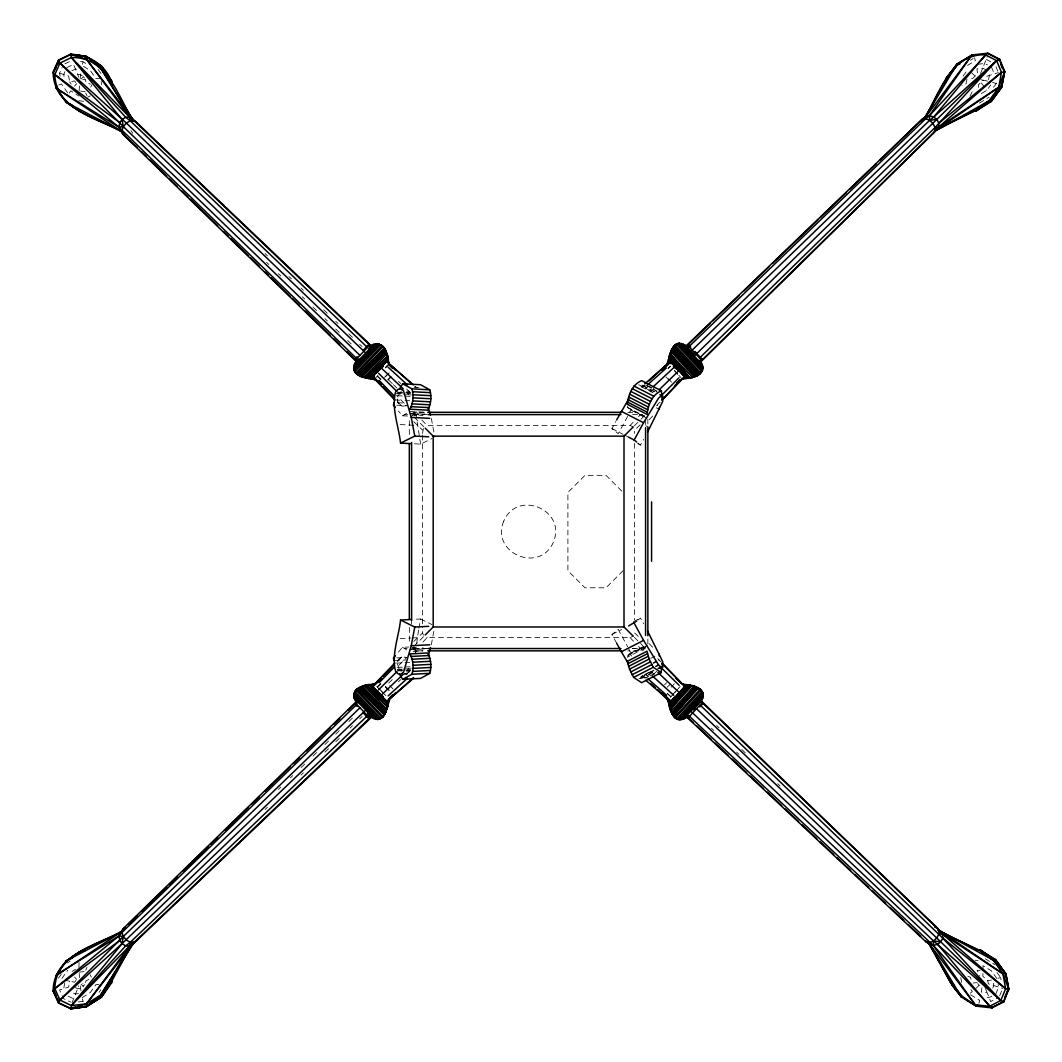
<?xml version="1.0" encoding="UTF-8"?>
<svg xmlns="http://www.w3.org/2000/svg" width="1062" height="1062" viewBox="0 0 1062 1062"><rect width="100%" height="100%" fill="white"/><g stroke="black" fill="none" stroke-linecap="round" stroke-linejoin="round"><path stroke-width="0.75" stroke-dasharray="5 3.75" d="M79.013 962.424L79 967.084L72.15 971.425M982.934 973.535L982.841 976.243L987.74 980.797L988.324 983.797L1002.701 988.39M79.159 90.934L79.491 85.544M415.441 652.373L418.561 629.912M80.128 78.787L81.15 71.114M64.702 983.04L63.72 988.695L64.941 991.417M65.194 980.213L69.654 981.235L68.632 987.089L59.565 989.943L63.441 998.585L70.61 1002.063M418.853 628.346L420.618 619L414.445 619.319M431.318 644.7L434.265 629.129M966.964 79.252L966.101 83.659L961.893 85.305M988.523 79.796L989.386 75.402L988.403 73.012M993.528 87.243L996.275 83.5L996.873 80.407M82.451 64.264L83.035 61.808L78.322 61.198M643.506 646.506L629.461 653.727L627.297 657.232L645.55 647.833M653.98 670.573L638.687 678.406L640.426 678.445L641.076 676.494L653.595 670.082M980.571 73.583L987.394 56.313M642.696 675.671L641.7 678.445L654.338 671.941M72.03 1002.754L78.774 985.868M422.57 433.415L423.472 427.959M992.784 988.005L993.766 985.629L993.196 982.682M995.771 994.112L998.625 987.182L998.081 984.328M999.674 995.744L1002.103 989.864M60.096 76.278L59.565 73.198L62.154 67.424M64.941 71.712L63.72 74.433L64.45 78.681M90.814 87.111L91.863 84.774M85.743 970.057L87.004 967.323M969.964 96.217L972.633 90.801L969.221 89.022M629.726 412.229L631.12 409.428M627.642 416.423L618.23 433.681L611.911 428.61L615.827 421.415M637.691 443.65L640.479 445.084L643.612 439.336M412.6 415.561L414.485 412.295L426.061 412.295L422.61 415.521L404.768 414.605L402.418 415.786L398.409 411.007M69.296 92.991L70.782 90.841L79 96.045M61.331 974.106L58.543 978.049L61.437 979.124L67.663 970.323M75.946 980.332L74.645 982.191L69.654 981.235M75.19 987.554L77.566 988.709L80.593 988.31L84.787 984.633M99.018 992.399L100.877 989.771M963.115 76.013L967.907 69.481M986.279 70.039L982.854 68.247L976.921 68.897L977.558 73.902L972.619 78.442L969.938 78.11M978.474 87.456L978.394 84.748L983.319 80.221L988.231 81.27M981.328 93.602L986.863 90.23L990.687 84.987M659.475 402.432L656.807 405.644L660.113 402.232M398.409 652.121L402.418 647.342L408.897 647.01M415.242 652.4L419.251 647.621M401.29 391.374L399.232 393.803L397.4 399.206L398.316 403.719L401.741 406.122L406.746 405.764L396.551 395.449M74.539 86.128L76.61 83.712M672.365 694.999L680.158 686.477M671.157 687.18L674.304 683.782M670.401 697.243L673.627 693.751M674.702 692.583L680.092 686.756M649.24 419.716L654.71 413.888M374.581 379.015L377.886 375.576M384.484 377.395L389.82 371.819M385.732 376.452L390.006 372.005M387.657 379.798L390.869 376.452M388.042 380.183L391.254 376.837M428.119 648.63L416.583 648.63L414.485 650.833L410.835 649.32M422.928 642.006L427.15 637.585L630.045 637.585L633.284 636.244M421.866 420.021L427.15 425.543L630.045 425.543L634.266 421.123M638.488 416.716L640.612 414.499L644.183 415.985M397.307 661.599L401.741 657.006L406.746 657.365L396.551 667.679M413.742 646.426L424.03 636.125L427.15 637.585M634.306 425.862L640.028 420.14M640.904 419.251L644.594 415.561L645.577 416.131M623.062 570.719L606.004 587.777L584.963 587.777L567.904 570.719L567.904 492.41L584.963 475.351L606.004 475.351L623.062 492.41M81.15 78.96L83.486 76.65L84.787 78.495M388.798 682.985L392.29 679.587M975.659 988.642L979.098 985.324L981.992 987.116L981.341 992.134L987.248 992.784L990.66 1001.612L999.063 997.205M377.183 686.915L380.634 683.596M377.501 687.101L380.953 683.782M278.403 789.411L280.793 787.115M290.351 777.902L292.74 775.605M301.09 767.547L304.675 764.082M313.024 756.025L316.609 752.573M324.959 744.515L328.543 741.064M335.711 734.161L340.477 729.554M348.84 721.496L352.425 718.045M413.742 641.461L422.57 633.005L422.57 626.407M640.134 424.84L634.625 430.123L634.625 433.415M265.075 809.536L267.465 807.239M300.984 775.114L303.374 772.817M324.919 752.161L328.516 748.723M335.698 741.847L339.282 738.395M350.062 728.067L352.451 725.784M359.633 718.894L362.023 716.598M668.011 368.275L670.321 366.085M668.131 368.567L670.441 366.377M653.249 674.569L656.701 671.29M664.56 684.764L666.71 682.72M667.175 687.207L670.573 683.981M650.488 391.918L654.019 388.599M398.383 681.817L400.746 679.6M406.653 674.065L410.197 670.746M645.537 388.878L647.913 386.714M641.966 387.192L644.342 385.081M616.61 643.147L611.911 634.518L618.23 629.447L627.642 646.705M637.943 620.075L640.479 618.044L643.612 623.792M970.283 993.156L972.341 991.55L969.487 987.62M404.768 414.605L406.653 413.237M401.741 657.006L398.316 659.409L397.4 663.923L399.232 669.339L401.29 671.755M67.264 962.995L69.999 961.256M82.159 997.643L90.376 992.426L95.965 984.514L100.611 984.62M78.322 1001.931L83.035 1001.32L85.65 999.661M970.376 60.229L973.137 58.556M967.469 65.472L975.381 60.627L974.518 57.706M979.443 103.08L989.094 97.186M645.577 647.01L642.709 650.833L627.828 650.833M991.802 996.183L989.16 997.563L986.306 997.258M628.385 654.617L643.837 646.665M627.708 655.719L647.369 645.603M650.674 658.374L654.882 656.21M644.103 674.954L652.533 670.613M645.669 678.034L648.484 676.587M649.878 675.857L656.9 672.246M633.523 621.615L640.479 618.044M611.911 634.518L621.642 629.527M640.426 678.445L654.325 671.317M414.445 443.81L420.618 444.128L432.008 438.513M64.875 63.853L70.61 61.078M66.773 67.636L73.517 64.37L78.774 77.26M71.897 70.796L75.375 69.11L78.362 69.495M87.642 97.173L90.336 95.859M410.835 413.808L414.485 412.295L416.583 414.499L414.207 415.494M644.183 647.143L640.612 648.63L632.368 648.63M88.916 979.536L85.969 980.717L85.451 983.704L82.717 983.359M986.651 76.305L998.399 72.654M998.187 978.275L1000.616 977.531L1001.506 982.191M987.74 980.797L991.417 980M59.565 73.198L68.632 76.039L69.654 81.893L74.645 80.938L75.946 82.796M642.245 386.09L645.324 385.692M79.159 972.195L85.119 971.425M78.362 993.634L75.375 994.019L71.897 992.333M82.717 79.769L85.451 79.424L85.969 82.411L90.389 84.177M973.071 983.054L977.08 982.562M977.624 64.251L984.806 63.481L987.448 64.862M400.108 638.567L410.914 638.01M412.454 637.93L417.087 637.691M402.418 647.342L404.768 648.524L417.751 647.86M409.892 649.732L424.481 648.975L426.194 650.794M413.224 651.457L422.955 650.953M396.63 657.922L406.361 657.431M394.321 660.591L405.671 660.006M396.511 663.113L403.533 662.728M405.073 662.648L409.706 662.409M397.321 667.414L403.494 667.095M405.034 667.016L411.22 666.697M408.127 668.343L411.22 668.184M397.135 669.392L401.994 669.14M403.626 669.06L411.724 668.635M397.321 670.188L405.418 669.777M407.051 669.684L410.29 669.525M397.653 670.932L404.131 670.6M405.764 670.507L410.622 670.268M406.454 670.918L409.547 670.759M406.64 672.007L409.733 671.848M404.317 673.56L407.396 673.401M404.118 673.972L407.211 673.812M404.436 674.131L407.675 673.958M100.611 78.508L95.965 78.615L90.376 70.703L83.526 66.348M627.828 412.295L637.758 412.295M413.158 414.592L428.119 414.499M632.487 414.592L642.391 414.592M413.158 648.537L427.999 648.537M632.487 648.537L645.125 648.085L642.709 650.833L638.488 646.426M422.756 650.833L414.485 650.833L412.6 647.568M414.14 387.364L419.012 387.617M406.64 391.121L409.733 391.281M406.454 392.21L409.547 392.369M397.653 392.197L404.131 392.528M405.764 392.621L413.861 393.033M397.321 392.94L405.418 393.352M407.051 393.444L410.29 393.604M395.515 393.657L401.994 393.989M403.613 394.068L411.724 394.493M408.127 394.785L411.22 394.945M397.321 395.714L403.494 396.033M405.034 396.113L411.22 396.431M394.878 399.923L403.533 400.401M405.073 400.48L409.706 400.719M397.56 402.71L405.671 403.122M396.63 405.206L406.361 405.697M409.985 411.498L426.194 412.348M409.892 413.397L424.481 414.153M402.418 415.786L408.897 416.118M400.108 424.561L413.994 425.278M975.049 960.207L978.168 960.552M980.067 970.509L977.106 970.19L979.828 975.925M80.646 91.12L85.119 91.704M79.013 100.704L83.725 101.315M77.566 74.42L80.593 74.818L83.486 76.65M642.218 677.237L646.798 677.848M980.677 79.743L983.319 80.221M992.612 82.371L996.275 83.5M967.787 976.243L970.588 977.345L971.438 981.753M648.205 386.037L652.201 387.67M630.045 425.543L633.284 426.884M413.012 647.143L416.583 648.63M68.114 996.143L73.517 998.758M420.618 619L432.008 624.615M647.116 386.01L657.006 391.082M654.391 391.36L641.687 384.856L642.616 387.603M654.325 391.812L640.426 384.683L641.076 386.634L653.595 393.046M638.687 384.723L653.98 392.555M656.263 407.768L659.077 409.215M627.39 406.122L627.775 407.622L644.727 416.317M627.775 407.622L646.798 418.123M643.599 416.822L628.425 408.711M645.723 425.689L649.891 427.827M611.911 428.61L623.036 434.305M624.416 435.022L628.598 437.159M986.332 59.445L991.948 62.379M985.231 958.774L994.842 964.681M970.562 994.762L979.748 1000.417L978.859 1003.364L976.111 1001.678M83.035 61.808L85.65 63.468M414.738 386.382L417.021 387.988L414.658 385.878M422.61 647.608L424.481 648.975M404.768 648.524L406.653 649.891M637.943 443.053L640.479 445.084M642.019 676.082L644.435 678.18M645.683 674.357L648.085 676.507M650.674 671.277L654.258 674.582M667.454 693.393L670.958 696.672M667.294 693.698L670.812 696.977M398.383 381.324L400.746 383.528M406.653 389.064L410.197 392.382M711.381 728.174L713.783 730.457M736.603 752.095L739.006 754.365M653.356 388.772L656.82 392.051M716.624 725.465L719.027 727.749M741.767 749.453L745.365 752.878M777.689 783.716L780.092 785.999M413.742 421.667L422.57 430.123M634.625 633.005L640.134 638.289M265.075 253.592L267.465 255.889M289.01 276.545L291.413 278.828M300.984 288.014L303.374 290.311M323.724 309.812L328.516 314.405M335.698 321.282L338.088 323.578M348.854 333.906L352.451 337.344M359.633 344.234L362.023 346.531M266.469 262.208L268.859 264.504M278.403 273.717L280.793 276.014M302.285 296.736L304.675 299.046M313.024 307.104L316.609 310.555M324.959 318.613L327.348 320.91M335.711 328.968L340.477 333.574M347.646 340.477L352.425 345.084M377.501 376.028L380.953 379.346M377.183 376.213L380.634 379.532M971.212 72.389L974.637 75.681M388.798 380.143L392.29 383.541M393.444 384.67L396.922 388.068M81.15 984.182L83.486 986.479M414.1 417.074L424.03 427.004M634.306 637.266L646.36 649.32M661.268 662.157L656.794 657.63L659.409 660.869M378.922 688.521L385.811 695.623M397.307 401.529L401.741 406.122M389.794 685.561L393.006 688.906M385.732 686.676L390.006 691.123M385.546 686.848L389.82 691.309L385.479 686.902M376.784 686.41L380.077 689.849M381.178 690.99L386.674 696.725M649.134 643.612L654.67 649.413M630.045 637.585L634.266 642.006M629.461 653.727L631.678 656.05M674.476 370.585L677.715 374.076M678.804 375.244L680.954 377.581M668.463 378.789L671.609 382.187M666.06 376.97L669.206 380.369M674.357 370.598L677.702 374.249M74.539 977L76.61 979.416M416.238 411.923L419.251 415.507M981.301 82.969L986.863 90.23M977.757 983.492L979.098 985.324M996.979 972.526L1000.616 977.531M996.979 978.646L991.271 970.787L983.014 965.703L983.014 969.553M98.089 69.415L101.806 74.672M69.654 81.893L71.194 84.071M67.663 92.806L61.437 83.991L58.543 85.079L60.401 87.708M130.931 130.546L132.777 133.268M628.346 648.099L631.824 655.108M85.743 93.071L87.004 95.806M90.283 974.85L91.332 977.186M984.992 987.434L987.248 992.784M995.97 66.787L997.789 71.181M991.417 66.933L994.284 73.849M422.57 633.005L423.472 635.169M82.451 998.877L83.035 1001.32M960.778 977.744L961.681 982.403M431.318 418.428L434.849 437.119M420.618 444.128L415.441 410.755M101.142 81.601L101.686 84.681M80.964 990.78L80.128 984.341M79.238 973.549L79.491 977.584M647.86 419.105L647.86 424.057M647.86 639.072L647.86 644.023M645.656 419.556L645.656 426.141M634.625 443.319L634.625 619.81M422.57 435.062L422.57 624.761M411.538 620.513L411.618 623.912M409.335 420.751L409.335 438.951M409.335 627.483L409.335 642.377M503.693 521.256C490.511 553.461 540.04 573.984 553.501 541.872C566.683 509.667 517.154 489.144 503.693 521.256"/><path stroke-width="1.5" d="M700.893 361.704L933.047 133.6L935.025 131.223L935.025 127.533L933.06 123.537L929.648 120.298L925.706 118.692L922.281 119.13L685.521 346.491M123.285 132.644C97.439 117.909 53.671 109.267 53.1 72.083L58.476 60.083L70.397 54.308L86.5 56.485L86.487 59.286L129.577 117.099L136.494 122.342L372.43 346.836M686.105 716.492L926.276 942.14L929.662 942.591L933.578 940.972L936.989 937.733L938.967 933.724L938.994 930.033L937.056 927.644L700.336 700.097M402.697 679.322L411.95 674.251C413.901 667.547 413.251 660.046 409.852 653.913L427.694 652.997C431.092 659.13 431.73 666.631 429.778 673.335L420.539 678.406L402.697 679.322L399.577 674.383M663.139 694.508C671.874 699.181 667.294 720.102 681.631 719.744L703.309 696.287L701.478 690.831L698.849 688.481L692.557 685.972L684.499 685.149L682.388 684.047L694.402 686.132L700.973 690.114L702.898 692.862L703.309 696.287L700.96 702.327L699.898 701.132M992.213 1006.895L992.2 1007.931L976.217 1006.152L961.375 997.006L950.795 982.921L949.667 978.487C952.747 991.908 966.075 998.864 976.217 1006.152L977.956 1005.342M688.468 347.101L925.706 118.692L925.745 116.86L946.507 78.057L957.035 64.078L971.956 54.958L973.628 55.742M879.787 160.442L922.281 119.13L925.745 116.86L929.369 115.731L933.724 117.019L936.857 119.382L938.795 123.165L938.702 127.015L933.047 133.6M380.236 384.032C375.005 375.975 363.921 380.528 357.39 374.302C351.695 372.55 354.018 360.496 357.111 361.77M661.387 390.763C652.002 394.692 648.085 404.967 647.077 414.392L627.297 404.264C628.319 394.825 632.235 384.563 641.607 380.634L661.387 390.763L662.13 399.086M392.688 694.96C385.559 701.451 388.055 726.381 371.819 717.381L371.899 716.093L370.08 716.731M686.49 348.349L684.366 346.053L685.149 345.349L686.065 346.026L685.614 346.995L686.769 345.947L685.07 346.65L685.149 345.349C668.117 335.897 671.635 364.346 662.914 368.7M402.697 383.807L420.539 384.723L429.778 389.794C431.73 396.498 431.092 403.998 427.694 410.144L409.852 409.215C413.251 403.082 413.901 395.582 411.95 388.878L402.697 383.807L399.577 388.758M671.104 363.788L668.914 361.412L668.011 363.602L662.648 368.939C671.954 364.014 667.573 351.641 675.02 345.309L700.681 372.988C694.402 380.634 682.348 375.43 676.547 383.422L680.41 379.957L678.445 381.683M661.36 668.33L661.241 672.578L641.581 682.693L633.642 677.397L629.5 669.179L627.337 661.321L647.01 651.192L649.161 659.064L653.316 667.281L661.241 672.578M972.765 54.812L957.035 64.078L924.245 118.798M356.434 702.009C347.845 692.902 362.275 682.707 372.35 684.897L376.399 682.786L380.236 679.096M701.809 371.647L676.414 344.247L674.463 345.8L677.848 343.544L702.566 370.226L699.247 374.262L701.809 371.647L702.978 368.594L702.327 364.757L700.19 360.974M659.077 409.215L659.462 407.038M121.811 931.215C96.23 945.525 53.551 954.486 53.1 991.045L58.476 1003.046L70.849 1008.621L71.38 1005.581L122.011 943.667L364.93 710.876M56.06 995.373L54.149 991.138L53.1 991.045L54.826 988.576C55.636 954.247 95.846 945.525 120.205 932.516L121.971 932.489L356.035 705.128M700.429 689.623L702.898 692.862L702.672 695.69M112.625 976.854L111.537 983L101.328 997.258L86.5 1006.643L70.397 1008.82L86.5 1006.643L101.328 997.258L111.444 981.62L133.254 941.914M368.448 714.726L130.254 942.313L129.577 946.03L86.487 1003.842L70.849 1008.621L58.702 1002.727L53.219 990.501M370.08 346.398C375.43 340.995 385.28 345.044 386.143 352.239L362.5 376.731L372.35 378.245L376.399 380.355M924.285 118.333C939.193 94.345 950.278 53.485 985.456 54.799L996.634 60.64L1001.466 72.322L998.771 87.257L989.12 100.784L976.23 110.833L971.557 111.351M400.56 620.035C398.754 636.802 391.201 654.829 395.648 671.476L398.131 673.879L401.038 674.131L403.56 672.166L411.246 645.736L414.777 627.045L400.56 620.035L411.366 619.478M971.757 111.112L976.23 110.833L991.191 101.567L1001.532 87.403L1004.692 71.486L999.647 59.273L987.965 53.18L971.956 54.958L925.745 116.86L920.303 121.506M700.947 361.12L935.025 131.223L989.12 100.784L991.191 101.567L1001.745 86.54L1004.692 71.486L1003.709 71.446M112.386 976.96L111.537 983L110.036 983.677M372.43 716.292L136.494 940.786L133.958 942.565L130.254 942.313L126.365 940.082L123.325 936.498L121.971 932.489L122.648 929.157L356.872 701.079M945.432 82.796L946.401 78.15L957.035 64.078M379.917 718.576L375.855 719.372L353.739 696.314L354.296 693.911L353.686 694.521L377.647 719.492L382.639 716.863M136.494 122.342L129.577 117.099L125.701 117.271L122.011 119.462L119.847 122.714L118.825 127.121L122.648 133.971L356.872 362.062M112.532 977.133L111.444 981.62L100.638 995.121L86.5 1006.643L70.849 1008.621M381.377 717.859C388.387 713.12 385.878 703.283 390.285 697.256M945.26 82.57L946.401 78.15L956.172 66.163M945.339 82.504L946.401 78.15L949.826 75.097M428.411 655.334L430.482 647.74M83.832 950.862L80.553 951.366L85.079 950.49L80.685 951.3L65.924 960.977L55.689 976.058L120.205 932.516L125.183 927.378L123.192 929.436M659.887 668.463L662.675 667.042L662.715 661.679L647.541 630.987M137.038 147.286L122.648 133.971L121.971 130.639L123.325 126.63L126.365 123.046L130.254 120.816L133.958 120.564L371.74 346.955M394.321 402.538L393.391 405.034L395.396 407.423M673.64 346.65L674.211 346.146L699.818 373.758L697.137 375.669L673.268 347.327L698.584 374.634L695.663 376.107L671.436 349.876L675.02 345.309M975.938 949.68L980.584 950.198L993.368 960.287L1002.953 973.841L1005.621 988.788L1000.789 1000.484L989.638 1006.325L975.155 1004.758L928.294 942.432M1004.971 996.82L1007.944 989.625L1008.9 989.598L1005.741 973.668L995.466 959.49L980.584 950.198L976.204 949.826M356.035 358L118.825 127.121L54.826 74.552L53.219 72.628L58.702 60.401L70.849 54.507C89.248 53.857 107.992 66.76 112.36 84.734M56.06 67.756L53.219 72.628M57.321 64.928L59.22 60.693L58.476 60.083L59.976 63.083L123.325 126.63L360.058 355.465M121.971 130.639L120.205 130.613C95.846 117.603 55.636 108.882 54.826 74.552L59.976 63.083L71.38 57.547C106.731 56.273 118.559 96.748 133.254 121.214M353.686 694.521L356.513 689.623L354.854 691.481L380.727 718.443M372.457 684.207L364.425 685.84L386.714 709.204L387.829 706.814L364.425 685.84L360.695 687.087L385.466 712.496L384.709 713.996L358.08 688.468L355.982 690.127L382.108 717.381L383.462 716.027L382.917 716.545L356.845 689.344L355.982 690.127M357.39 688.826L356.845 689.344L359.195 687.818L385.466 712.496L386.449 711.049L362.5 686.397L366.682 684.857M360.058 707.677L123.325 936.498L59.976 1000.059L58.476 1003.046L59.22 1002.435L57.321 998.2M926.276 942.14L933.352 945.525L937.693 944.237L940.813 941.888L942.764 938.078L942.698 934.215L937.056 927.644L934.799 927.338M701.942 370.824L700.681 372.988M616.61 419.981L628.916 398.648M636.682 442.031L634.16 440.013L643.572 422.756L658.573 398.131L660.936 396.126L662.675 396.086L662.715 401.449L647.541 432.141M672.565 348.416L695.663 376.107L692.052 377.647L697.203 375.417L672.127 348.694M670.972 351.655L694.044 376.691L671.755 349.889L669.83 353.593L692.331 377.169L689.862 378.138L670.308 353.553L669.193 355.73L689.955 377.634L692.331 377.169M126.325 953.105L100.638 995.121L86.487 1003.842L71.38 1005.581L59.976 1000.059L54.826 988.576L118.825 936.02L121.971 932.489M128.037 950.304L130.613 946.096M371.74 716.173L133.958 942.565L100.638 995.121L101.328 997.258L108.284 986.386M379.28 719.147L354.097 692.902L355.478 690.858L354.854 691.481M685.919 347.606L688.68 344.699L690.778 346.969M699.566 362.315L702.327 359.421L694.986 351.495M663.577 368.049L662.648 368.939M970.907 56.379L929.369 115.731L925.706 118.692M101.952 995.094L100.16 997.643L85.65 1006.842L84.814 1006.019M104.647 991.297L106.439 988.749M952.601 71.313L956.291 66.282M976.23 110.833L991.603 100.386L1001.532 87.403L1004.506 71.964L999.369 59.512L987.448 53.286L929.369 115.731L929.648 120.298L692.052 350.208M136.494 940.786L132.617 944.078L86.487 1003.842L86.5 1006.643M383.847 715.35L384.975 713.956L359.195 687.818L358.08 688.468L384.245 715.045L382.917 716.545M680.702 693.526L682.747 691.004M674.397 697.336L668.662 703.495L672.034 713.279L675.339 717.832L700.973 690.114L699.539 688.84L700.084 689.344L674.516 716.996L675.339 717.832M998.957 59.95L999.647 59.273L996.634 60.64L936.857 119.382L929.648 120.298L933.724 117.019L985.456 54.799M700.084 689.344L698.517 688.11L673.162 715.536L672.843 714.739L695.902 687.021L697.442 687.711L673.56 715.828L674.516 716.996L673.958 716.505M395.396 655.705L393.391 658.095L394.321 660.591M379.174 369.921L381.019 367.731M390.205 697.482L392.953 694.734L388.878 699.008L387.856 702.832L368.886 684.486L366.43 685.402L387.311 706.867L388.294 704.597L366.43 685.402M699.765 357.828L935.025 127.533L996.634 60.64L933.724 117.019M935.025 131.223L938.702 127.015L1001.466 72.322L1004.506 71.964L998.771 87.257L936.525 129.896L974.916 110.7L989.12 100.784L1001.532 87.403L998.771 87.257L938.702 127.015L935.025 127.533M1005.21 975.434L1005.993 974.531L995.466 959.49L993.368 960.287L937.799 929.662M357.244 701.079L356.447 701.982L357.111 701.358M936.857 119.382L695.013 355.292L690.871 351.363M672.419 714.461L697.389 687.446L698.849 688.481M678.963 694.362L682.295 690.725M671.237 711.513L670.095 709.575L692.291 685.494L694.269 686.45L672.034 713.279L670.892 711.593L694.402 686.132L695.902 687.021L671.728 713.279L672.843 714.739M679.056 693.871L682.189 690.473M676.746 718.881L674.795 717.328L676.746 718.881L702.115 691.442M678.206 719.571L676.082 718.31L678.206 719.571L702.898 692.862M703.336 694.482L679.839 719.89L679.202 719.332M702.752 698.292L683.556 719.054L680.968 719.173L682.853 718.416L683.556 719.054L687.34 717.062L685.561 716.399L685.627 717.7L687.791 715.416L685.627 717.7M693.048 709.668L701.544 700.482L700.256 700.495L700.774 701.703M689.318 718.27L688.495 717.408L702.115 702.672L700.004 700.721M699.792 706.947L702.938 703.535L702.115 702.672M698.584 374.634L699.818 373.758M355.584 362.673L358.81 359.235L355.584 362.673L356.341 363.403M55.689 87.071L65.924 102.151L120.205 130.613L55.861 87.907L56.591 86.115M355.982 373.001L356.845 373.784L382.917 346.597L383.462 347.115L382.108 345.747L355.982 373.001L358.08 374.66L384.709 349.132L386.714 353.925L364.425 377.302L368.886 378.643L388.294 358.531C387.019 352.717 384.032 343.477 376.506 344.353L375.855 343.756L353.739 366.815L354.296 369.218L353.686 368.607L377.647 343.637L382.639 346.265M357.018 356.739L354.881 358.969L357.775 361.784M363.43 350.062L368.779 344.5L371.66 347.301M355.69 359.792L369.589 345.309M368.567 349.132L371.819 345.747L372.576 346.477M380.727 344.685L354.854 371.647L356.513 373.505L354.097 370.226L379.28 343.982M382.917 346.597L384.245 348.084L358.08 374.66L356.845 373.784L357.39 374.302M374.594 375.908L372.35 378.245L370.665 378.829L369.045 378.072L387.856 360.297L390.285 365.872L392.688 368.169M385.586 367.558L389.25 363.961L388.015 361.916L387.218 354.15L386.143 352.239L360.722 376.346L364.425 377.302L387.829 356.314L386.714 353.925M394.878 663.007L376.519 682.123L378.563 680.689M382.904 676.521L393.989 665.051M661.772 400.069L681.273 379.997L662.316 399.949M366.43 377.727L387.311 356.261L388.546 360.244L387.723 358.744L366.682 378.271M379.121 682.667L393.975 667.44M357.775 701.345L354.881 704.159L357.018 706.389M371.66 715.828L368.779 718.642L363.43 713.067M660.617 396.299L678.976 377.833M425.172 634.983L433.19 626.978L433.19 436.15L425.172 428.145M433.19 436.15L624.005 436.15L633.164 427.004M84.814 57.109L85.65 56.286L101.328 65.871L111.444 81.508L112.532 85.995M378.497 689.888L396.936 671.622M128.741 923.913L137.038 915.842M141.777 911.223L166.681 886.996M169.044 884.686L177.354 876.615M183.275 870.84L208.179 846.613M210.541 844.303L217.657 837.374M224.772 830.457L248.481 807.385M252.039 803.921L259.155 796.991M265.088 791.23L289.979 767.003M293.537 763.538L299.471 757.764M306.586 750.847L330.295 727.762M333.853 724.311L339.787 718.536M348.084 710.465L356.381 702.38M659.144 389.807L677.715 371.806M376.054 682.946L379.984 679.335L374.581 684.114L369.045 685.056L387.723 704.385L388.546 702.885L370.678 684.977L383.395 696.884M686.689 345.96L710.531 323.047M712.921 320.764L739.139 295.568M743.904 290.988L768.941 266.934M772.512 263.509L817.806 219.993M820.183 217.697L846.414 192.501M849.985 189.076L876.203 163.88M356.195 702.247L357.35 701.119M381.577 678.459L372.576 687.087L386.462 701.57L395.462 692.942M379.997 679.348L379.068 680.224M374.594 718.045L373.917 718.695L354.336 698.292L355.027 697.641M355.584 700.455L357.748 702.712L355.584 700.455L356.341 699.725M370.665 716.545L371.819 717.381L372.576 716.651M382.187 694.269L403.334 674.184M693.406 709.721L695.477 707.757M686.769 345.947L685.84 346.823M702.354 369.178L702.925 366.775L681.22 343.345M372.988 375.988L370.678 378.152L387.856 360.297L390.285 365.872M375.298 373.824L383.395 366.244M653.382 386.568L673.56 367.85M661.958 370.253L671.118 361.797L684.751 376.506L674.463 386.024M700.203 361.372L702.327 359.421M388.148 695.889L407.383 678.299M59.976 1000.059L122.011 943.667L123.325 936.498L118.825 936.02L57.308 974.239M646.864 385.493L666.312 368.063M413.596 677.543L390.232 698.398L413.463 678.299M682.401 344.659L683.105 344.022L702.327 364.757L701.624 365.394M700.309 363.257L701.093 362.554L698.969 360.27M649.108 380.86L665.808 365.328L644.727 383.9M676.414 344.247L675.737 344.818L679.454 343.212L702.978 368.594M679.454 343.212L677.184 344.101L677.848 343.544M938.795 123.165L1001.466 72.322M628.598 625.969L636.682 621.097M133.958 942.565L129.577 946.03L71.38 1005.581L125.701 945.857L130.254 942.313M54.826 988.576L119.847 940.414L118.825 936.02L120.205 932.516L65.924 960.977M376.399 682.786L372.35 684.897M69.349 959.398L80.685 951.3M680.198 380.037L684.286 378.006L689.955 377.634L687.632 378.47L669.764 355.518L668.702 357.921L687.472 377.899L685.906 378.616L669.272 358.12L668.41 359.686L685.906 377.939L682.043 378.736M119.143 933.179L121.904 931.387M132.617 944.078L129.577 946.03L125.701 945.857L122.011 943.667L119.847 940.414M69.521 959.583L72.163 957.911M376.506 344.353L377.647 343.637M976.96 109.333L979.629 107.7M982.284 106.081L991.603 100.386M688.986 715.907L933.352 945.525L991.656 1007.825L1003.537 1001.599L1008.688 989.134L1005.993 974.531M627.788 663.777L647.462 653.661M628.518 666.418L648.178 656.303M629.5 669.179L649.161 659.064M630.709 671.98L650.369 661.865M632.102 674.755L651.763 664.626M633.642 677.397L653.316 667.281M616.61 643.147L621.323 651.776L643.572 640.373L658.573 664.998L660.936 667.002L662.675 667.042M653.449 662.98L656.236 661.56M655.798 666.432L658.573 664.998M658.148 668.436L660.936 667.002M414.777 436.084L411.246 417.393L403.56 390.962L401.038 388.997L398.131 389.25L395.648 391.652C391.201 408.299 398.754 426.34 400.56 443.093L414.777 436.084L428.676 436.801M935.715 129.657L974.916 110.7L971.863 111.231M386.714 709.204L386.143 710.89L360.695 687.087L359.195 687.818L362.5 686.397M72.043 1007.679L75.229 1007.254M668.914 361.412L668.21 361.465L669.1 359.752L671.131 362.182M414.777 627.045L428.676 626.328M411.246 645.736L429.765 644.78M411.1 656.449L428.942 655.519M412.069 659.236L429.898 658.321M412.706 662.21L430.548 661.294M413.025 665.29L430.867 664.361M412.999 668.37L430.84 667.454M412.64 671.396L430.482 670.467M411.95 674.251L429.778 673.335M427.707 412.295L621.217 412.295M427.999 414.592L620.951 414.592M433.19 626.978L624.005 626.978L633.164 636.125M427.999 648.537L620.951 648.537M427.707 650.833L621.217 650.833M699.778 362.527L701.093 362.554M411.95 388.878L429.778 389.794M412.64 391.732L430.482 392.661M412.999 394.759L430.84 395.675M413.025 397.838L430.867 398.768M412.706 400.918L430.548 401.834M412.069 403.892L429.898 404.808M411.1 406.68L428.942 407.609M411.246 417.393L429.765 418.348M400.56 443.093L411.366 443.65M700.27 705.181L942.764 938.078L1005.621 988.788L1008.688 989.134L1003.856 1001.824L991.656 1007.825M1003.192 1001.147L1003.856 1001.824L1000.789 1000.484L940.813 941.888L933.578 940.972L691.335 711.686M938.967 933.724L942.698 934.215L1002.953 973.841L1008.688 989.134L1005.741 973.668L995.904 960.659L980.584 950.198M70.45 55.251L70.397 54.308L86.5 56.485L100.16 65.486L101.952 68.034M958.136 63.76L959.849 64.171M950.795 982.921L961.375 997.006L962.491 997.324L950.795 982.921L952.415 983.439L954.247 985.961M70.397 54.308L86.487 59.286L133.958 120.564M938.118 930.538L979.23 950.357L993.368 960.287L1005.741 973.668L1002.953 973.841L938.994 930.033L700.296 700.694M362.5 376.731L358.08 374.66L360.695 376.041L385.466 350.633L359.195 375.311L384.975 349.172L383.847 347.778M692.557 685.972L690.088 685.003L670.56 709.615L669.445 707.438L690.181 685.521L687.857 684.685L670.016 707.65L668.954 705.248L687.685 685.242L686.132 684.539L669.511 705.062C670.215 698.597 655.971 685.614 669.153 701.77L668.463 701.703L669.339 703.429L686.118 685.202L682.388 684.047M80.553 111.762L69.349 103.731M110.036 79.464L111.537 80.128L112.386 86.168M939.804 931.547L979.23 950.357M659.887 394.666L662.675 396.086M633.815 385.997L653.595 396.139M632.275 388.652L652.055 398.781M630.881 391.413L650.661 401.555M629.686 394.214L649.453 404.356M628.691 396.976L648.47 407.104M627.961 399.617L647.727 409.746M627.483 402.073L647.262 412.202M621.323 411.352L643.572 422.756M628.598 437.159L634.16 440.013M987.965 955.76L995.904 960.659M963.818 998.134L977.053 1006.285M57.308 88.889L118.825 127.121L123.325 126.63L122.011 119.462L71.38 57.547L70.849 54.507M376.506 718.775L377.647 719.492M69.521 103.545L72.163 105.218M119.143 129.949L121.904 131.741M65.924 102.151L80.685 111.829M378.563 382.439L376.519 381.006L394.878 400.122M54.826 74.552L119.847 122.714M130.254 120.816L125.701 117.271L71.38 57.547L129.577 117.099L130.254 120.816L367.253 347.261M686.132 716.04L687.074 716.77M942.764 938.078L1000.789 1000.484L933.578 940.972L933.352 945.525L975.155 1004.758M379.134 382.957L374.581 379.015L372.35 378.245L372.457 378.922M86.5 56.485L100.638 68.008L132.617 119.05M684.366 346.053L685.07 346.65M925.427 940.666L929.768 944.383L961.375 997.006M645.802 680.317L666.113 697.827L657.723 689.689M650.475 683.41L655.307 687.592M1005.621 988.788L942.698 934.215L938.994 930.033M648.032 678.923L666.524 695.132M413.463 384.829L390.232 364.731L412.375 384.484M652.095 675.671L673.773 695.331M59.976 63.083L126.365 123.046L364.93 352.252M388.148 367.24L407.383 384.829M376.054 380.183L379.984 383.794L379.068 382.904M686.384 715.456L688.495 717.408M675.79 678.206L684.95 686.663L671.33 701.398L662.17 692.942M686.171 715.868L693.433 722.678M697.057 726.089L711.567 739.736M715.191 743.134L728.492 755.64M732.116 759.051L746.626 772.685M750.25 776.096L763.551 788.601M767.176 792L781.685 805.646M785.309 809.045L798.611 821.55M802.235 824.962L816.744 838.595M820.368 842.007L833.67 854.512M837.294 857.923L850.596 870.415M855.428 874.969L868.729 887.46M872.353 890.872L885.655 903.377M890.487 907.917L903.789 920.422M908.621 924.962L920.714 936.326M657.882 672.405L679.109 692.477M674.742 366.748L678.883 370.678M382.187 368.859L403.334 388.944M355.027 365.487L354.336 364.837L373.917 344.433L374.594 345.084M696.672 708.898L940.813 941.888M395.462 370.187L386.462 361.558L372.576 376.041L381.577 384.67M356.195 360.881L357.35 362.009M141.777 151.906L146.516 156.512M150.074 159.977L166.681 176.133M169.044 178.443L177.354 186.514M182.093 191.133L188.014 196.908M190.39 199.205L217.657 225.741M223.591 231.516L228.33 236.136M230.706 238.446L248.481 255.743M250.858 258.053L259.155 266.137M265.088 271.899L268.646 275.363M271.009 277.673L289.979 296.125M292.355 298.435L299.471 305.365M305.391 311.126L330.295 335.366M333.853 338.818L339.787 344.592M346.889 351.509L356.381 360.748M660.537 667.016L679.176 685.335M378.497 373.24L396.936 391.506M390.205 365.647L392.953 368.395L388.878 364.12M354.854 371.647L355.478 372.271L353.686 368.607M661.732 663.219L681.538 683.145L662.383 663.285M379.121 380.462L393.975 395.688M123.192 133.693L125.183 135.75M382.904 386.608L393.989 398.077M367.492 712.867L371.819 717.381M355.69 703.336L369.589 717.819M691.641 352.199L685.149 345.349L694.721 355.677M688.043 345.654L701.677 360.363M674.569 364.744L677.715 368.142M673.308 366.151L675.498 368.527M675.379 365.169L677.609 367.585M1000.935 85.624L1001.745 86.54M356.447 361.146L357.244 362.049M379.174 693.207L381.019 695.398M937.693 944.237L989.638 1006.325M674.768 365.222L677.808 368.872M674.158 365.832L678.206 370.704M957.911 991.005L960.659 994.789M104.647 71.844L107.342 75.654M108.284 76.743L101.328 65.871L100.638 68.008L130.613 117.032M621.323 651.776L628.08 663.073M928.361 942.897L950.875 983.027L929.768 944.383L929.662 942.591M634.16 623.115L643.572 640.373M1000.736 64.251L1002.515 68.565M428.411 407.795L430.482 415.388M662.104 664.201L662.356 665.555M659.104 654.046L659.449 656.236M371.819 345.747L371.899 347.035M651.577 501.835L651.577 561.294M647.86 427.375L647.86 635.753M645.577 427.667L645.577 635.461M624.005 436.15L624.005 626.978M411.618 442.509L411.618 620.62M409.335 443.916L409.335 619.226"/></g></svg>
